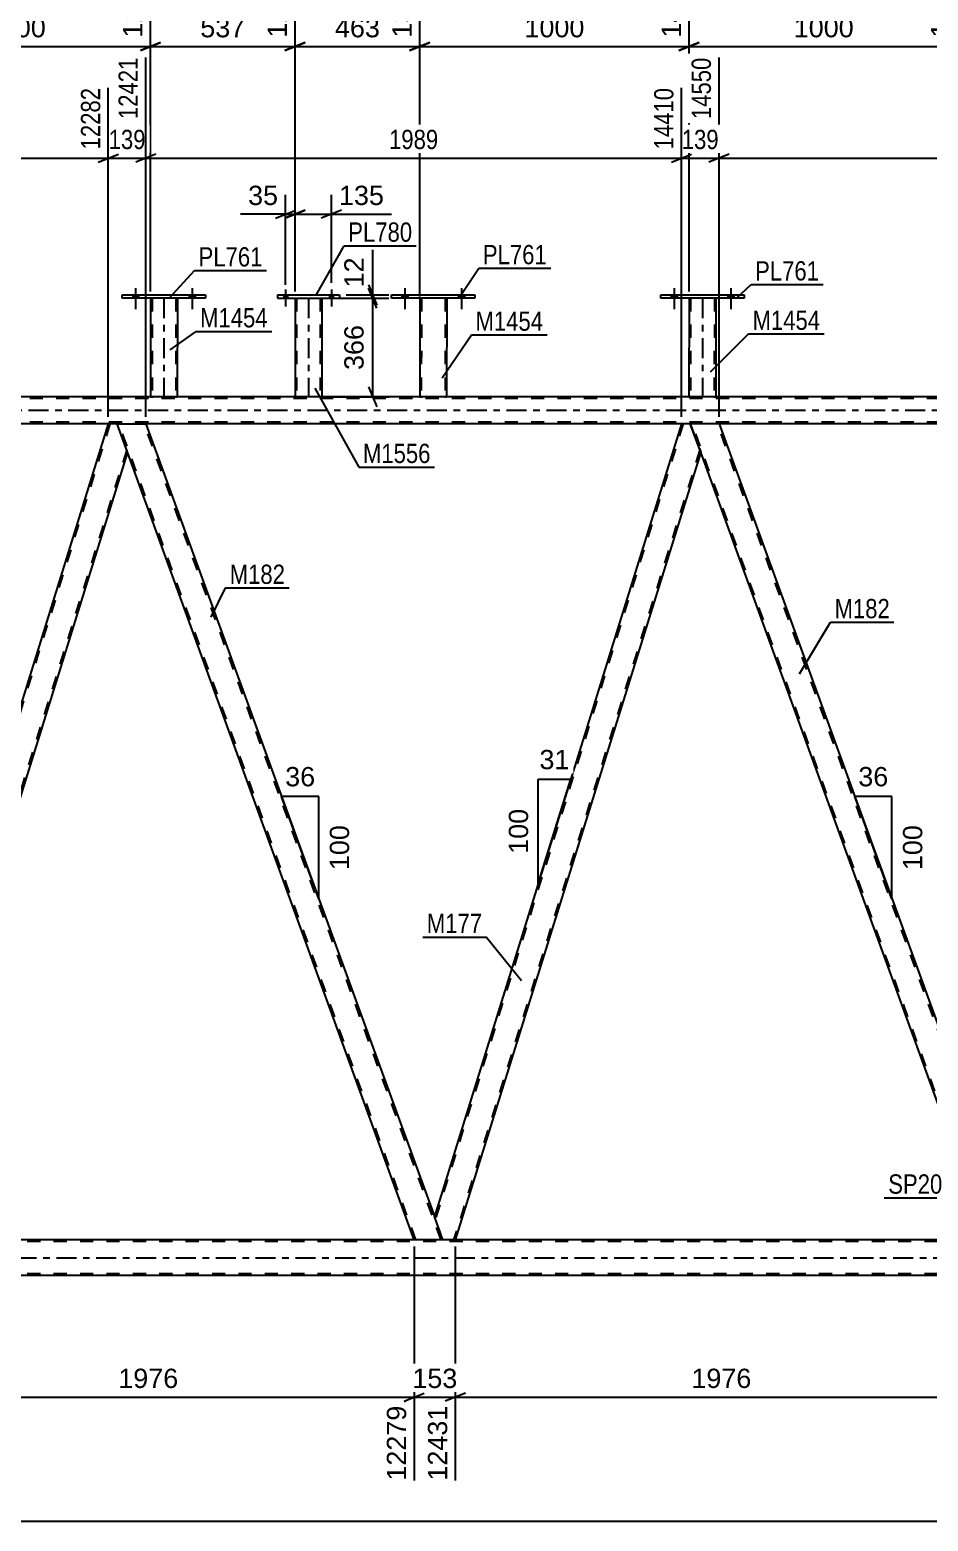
# Model space of a CAD drawing. Header units: millimetres. Extents: x 0 to 3377, y 0 to 1913.
# Drawn here: x 526 to 659.5, y 250.5 to 472 of the extents above; entities that cross this region are included whole.
import ezdxf

# ---------------------------------------------------------------- set-up
doc = ezdxf.new("R2010")
doc.units = ezdxf.units.MM
doc.linetypes.add('DXK_LINE_DOT2', pattern=[3.9198, 1.9599, -1.9599])
doc.linetypes.add('DXK_LINE_DOT3', pattern=[5.9187, 2.979, -0.9799, 0.9799, -0.9799])
doc.styles.add('Arial', font='ARIAL.TTF', dxfattribs={"height": 0.2})
doc.styles.add('Arial Narrow', font='ARIALN.TTF', dxfattribs={"height": 0.2})

# ---------------------------------------------------------------- blocks, each defined once
blk = doc.blocks.new('Bolt-203723820-2971 - 2969')
at = {"linetype": 'Continuous'}
for points in [[(563.74, 432.15), (564.3, 432.15), (564.3, 432.63), (563.74, 432.63)], [(563.74, 432.15), (564.3, 432.15), (564.3, 432.63), (563.74, 432.63)], [(570.54, 432.15), (571.1, 432.15), (571.1, 432.63), (570.54, 432.63)], [(570.54, 432.15), (571.1, 432.15), (571.1, 432.63), (570.54, 432.63)]]:
    blk.add_hatch(color=1, dxfattribs=at).paths.add_polyline_path(points)
at = {"color": 1, "linetype": 'Continuous'}
for p, q in [((563.74, 432.63), (563.74, 432.15)), ((563.74, 432.63), (563.74, 432.15)), ((564.03, 433.43), (564.02, 430.91)), ((564.03, 433.43), (564.02, 430.91)), ((564.3, 432.63), (564.3, 432.15)), ((564.3, 432.63), (564.3, 432.15)), ((570.54, 432.63), (570.54, 432.15)), ((570.54, 432.63), (570.54, 432.15)), ((570.83, 433.43), (570.82, 430.91)), ((570.83, 433.43), (570.82, 430.91)), ((571.1, 432.63), (571.1, 432.15)), ((571.1, 432.63), (571.1, 432.15))]:
    blk.add_line(p, q, dxfattribs=at)
blk = doc.blocks.new('Bolt-203723820-3041 - 2969')
at = {"linetype": 'Continuous'}
for points in [[(581.31, 432.15), (582.19, 432.15), (582.19, 432.63), (581.31, 432.63)], [(589.71, 432.15), (590.59, 432.15), (590.59, 432.63), (589.71, 432.63)]]:
    blk.add_hatch(color=1, dxfattribs=at).paths.add_polyline_path(points)
at = {"color": 1, "linetype": 'Continuous'}
for p, q in [((581.31, 432.63), (581.31, 432.15)), ((581.75, 433.63), (581.75, 430.51)), ((582.19, 432.63), (582.19, 432.15)), ((589.71, 432.63), (589.71, 432.15)), ((590.15, 433.63), (590.15, 430.51)), ((590.59, 432.63), (590.59, 432.15))]:
    blk.add_line(p, q, dxfattribs=at)
blk = doc.blocks.new('Bolt-203723820-3056 - 2969')
at = {"linetype": 'Continuous'}
for points in [[(541.31, 432.15), (542.19, 432.15), (542.19, 432.63), (541.31, 432.63)], [(549.71, 432.15), (550.59, 432.15), (550.59, 432.63), (549.71, 432.63)]]:
    blk.add_hatch(color=1, dxfattribs=at).paths.add_polyline_path(points)
at = {"color": 1, "linetype": 'Continuous'}
for p, q in [((541.31, 432.63), (541.31, 432.15)), ((541.75, 433.63), (541.75, 430.51)), ((542.19, 432.63), (542.19, 432.15)), ((549.71, 432.63), (549.71, 432.15)), ((550.15, 433.63), (550.15, 430.51)), ((550.59, 432.63), (550.59, 432.15))]:
    blk.add_line(p, q, dxfattribs=at)
blk = doc.blocks.new('Bolt-203723820-3024 - 2969')
at = {"linetype": 'Continuous'}
for points in [[(541.31, 432.15), (542.19, 432.15), (542.19, 432.63), (541.31, 432.63)], [(549.71, 432.15), (550.59, 432.15), (550.59, 432.63), (549.71, 432.63)]]:
    blk.add_hatch(color=1, dxfattribs=at).paths.add_polyline_path(points)
at = {"color": 1, "linetype": 'Continuous'}
for p, q in [((541.31, 432.63), (541.31, 432.15)), ((541.75, 433.63), (541.75, 430.51)), ((542.19, 432.63), (542.19, 432.15)), ((549.71, 432.63), (549.71, 432.15)), ((550.15, 433.63), (550.15, 430.51)), ((550.59, 432.63), (550.59, 432.15))]:
    blk.add_line(p, q, dxfattribs=at)
blk = doc.blocks.new('Part-203723820-3081 - 2969')
at = {"color": 2, "linetype": 'Continuous'}
for p, q in [((565.42, 432.15), (565.42, 417.51)), ((569.42, 432.15), (569.42, 417.51)), ((568.94, 417.51), (565.42, 417.51)), ((569.28, 417.51), (568.94, 417.51)), ((569.39, 417.51), (569.28, 417.51)), ((569.42, 417.51), (569.39, 417.51))]:
    blk.add_line(p, q, dxfattribs=at)
at = {"color": 7, "linetype": 'DXK_LINE_DOT2'}
for p, q in [((565.42, 432.15), (569.42, 432.15)), ((565.66, 432.15), (565.66, 417.51)), ((569.18, 432.15), (569.18, 417.51)), ((565.42, 417.51), (565.46, 417.51)), ((569.13, 417.51), (568.94, 417.51)), ((569.11, 417.51), (569.13, 417.51)), ((569.13, 417.51), (569.16, 417.51)), ((569.16, 417.51), (569.18, 417.51)), ((569.28, 417.51), (569.18, 417.51))]:
    blk.add_line(p, q, dxfattribs=at)
at = {"color": 7, "linetype": 'DXK_LINE_DOT3'}
blk.add_line((567.42, 432.15), (567.42, 417.51), dxfattribs=at)
blk = doc.blocks.new('Part-203723820-3177 - 2969')
at = {"color": 7, "linetype": 'DXK_LINE_DOT2'}
for p, q in [((778.48, 292.05), (91.99, 292.05)), ((778.48, 287.25), (91.99, 287.25))]:
    blk.add_line(p, q, dxfattribs=at)
at = {"color": 2, "linetype": 'Continuous'}
for p, q in [((663.82, 292.29), (508.75, 292.29)), ((663.82, 287.01), (508.75, 287.01))]:
    blk.add_line(p, q, dxfattribs=at)
at = {"color": 7, "linetype": 'DXK_LINE_DOT3'}
blk.add_line((91.99, 289.65), (778.48, 289.65), dxfattribs=at)
blk = doc.blocks.new('Bolt-203723820-3060 - 2969')
at = {"linetype": 'Continuous'}
for points in [[(581.31, 432.15), (582.19, 432.15), (582.19, 432.63), (581.31, 432.63)], [(589.71, 432.15), (590.59, 432.15), (590.59, 432.63), (589.71, 432.63)]]:
    blk.add_hatch(color=1, dxfattribs=at).paths.add_polyline_path(points)
at = {"color": 1, "linetype": 'Continuous'}
for p, q in [((581.31, 432.63), (581.31, 432.15)), ((581.75, 433.63), (581.75, 430.51)), ((582.19, 432.63), (582.19, 432.15)), ((589.71, 432.63), (589.71, 432.15)), ((590.15, 433.63), (590.15, 430.51)), ((590.59, 432.63), (590.59, 432.15))]:
    blk.add_line(p, q, dxfattribs=at)
blk = doc.blocks.new('Part-203723820-3103 - 2969')
at = {"color": 7, "linetype": 'DXK_LINE_DOT2'}
for p, q in [((767.08, 417.27), (46.41, 417.27)), ((547.94, 417.51), (547.46, 417.51)), ((587.94, 417.51), (587.46, 417.51)), ((627.94, 417.51), (627.46, 417.51)), ((767.08, 413.75), (46.41, 413.75)), ((543.27, 413.51), (537.69, 413.51)), ((628.4, 413.51), (622.83, 413.51))]:
    blk.add_line(p, q, dxfattribs=at)
at = {"color": 2, "linetype": 'Continuous'}
for p, q in [((547.46, 417.51), (507.94, 417.51)), ((587.46, 417.51), (547.94, 417.51)), ((627.46, 417.51), (587.94, 417.51)), ((667.46, 417.51), (627.94, 417.51)), ((537.69, 413.51), (458.13, 413.51)), ((622.83, 413.51), (543.27, 413.51)), ((707.96, 413.51), (628.4, 413.51))]:
    blk.add_line(p, q, dxfattribs=at)
at = {"color": 7, "linetype": 'DXK_LINE_DOT3'}
blk.add_line((46.41, 415.51), (767.08, 415.51), dxfattribs=at)
blk = doc.blocks.new('Bolt-203723820-3503 - 2969')
at = {"linetype": 'Continuous'}
for points in [[(621.31, 432.15), (622.19, 432.15), (622.19, 432.63), (621.31, 432.63)], [(629.71, 432.15), (630.59, 432.15), (630.59, 432.63), (629.71, 432.63)]]:
    blk.add_hatch(color=1, dxfattribs=at).paths.add_polyline_path(points)
at = {"color": 1, "linetype": 'Continuous'}
for p, q in [((621.31, 432.63), (621.31, 432.15)), ((621.75, 433.63), (621.75, 430.51)), ((622.19, 432.63), (622.19, 432.15)), ((629.71, 432.63), (629.71, 432.15)), ((630.15, 433.63), (630.15, 430.51)), ((630.59, 432.63), (630.59, 432.15))]:
    blk.add_line(p, q, dxfattribs=at)
blk = doc.blocks.new('Part-203723820-3509 - 2969')
at = {"color": 2, "linetype": 'Continuous'}
for p, q in [((619.75, 432.15), (619.75, 432.63)), ((619.75, 432.63), (632.15, 432.63)), ((632.15, 432.15), (619.75, 432.15)), ((632.15, 432.63), (632.15, 432.15))]:
    blk.add_line(p, q, dxfattribs=at)
blk = doc.blocks.new('Part-203723820-3161 - 2969')
at = {"color": 2, "linetype": 'Continuous'}
for p, q in [((562.82, 432.63), (562.82, 432.15)), ((562.82, 432.63), (572.02, 432.63)), ((562.82, 432.15), (572.02, 432.15)), ((572.02, 432.63), (572.02, 432.15))]:
    blk.add_line(p, q, dxfattribs=at)
at = {"color": 7, "linetype": 'DXK_LINE_DOT2'}
for p, q in [((562.82, 432.63), (572.02, 432.63)), ((562.82, 432.15), (572.02, 432.15))]:
    blk.add_line(p, q, dxfattribs=at)
blk = doc.blocks.new('Part-203723820-3240 - 2969')
at = {"color": 2, "linetype": 'Continuous'}
for p, q in [((539.01, 413.51), (543.27, 413.51)), ((543.27, 413.51), (586.12, 295.76)), ((583.13, 292.29), (540.56, 409.26))]:
    blk.add_line(p, q, dxfattribs=at)
at = {"color": 7, "linetype": 'DXK_LINE_DOT2'}
for p, q in [((540.56, 409.26), (539.01, 413.51)), ((583.39, 292.29), (539.27, 413.51)), ((587.13, 292.29), (543.01, 413.51)), ((587.39, 292.29), (586.12, 295.76)), ((587.39, 292.29), (583.13, 292.29))]:
    blk.add_line(p, q, dxfattribs=at)
blk = doc.blocks.new('Part-203723820-3316 - 2969')
at = {"color": 7, "linetype": 'DXK_LINE_DOT2'}
for p, q in [((537.94, 413.51), (501.13, 295.39)), ((540.42, 409.63), (503.85, 292.29)), ((501.41, 297.11), (500.99, 295.76)), ((505.6, 297.11), (504.1, 292.29)), ((502.25, 292.29), (500.99, 295.76)), ((504.1, 292.29), (502.25, 292.29))]:
    blk.add_line(p, q, dxfattribs=at)
at = {"color": 2, "linetype": 'Continuous'}
for p, q in [((537.69, 413.51), (501.41, 297.11)), ((539.01, 413.51), (537.69, 413.51)), ((540.56, 409.26), (539.01, 413.51)), ((540.56, 409.26), (505.6, 297.11))]:
    blk.add_line(p, q, dxfattribs=at)
blk = doc.blocks.new('Part-203723820-3383 - 2969')
at = {"color": 2, "linetype": 'Continuous'}
for p, q in [((628.4, 413.51), (624.14, 413.51)), ((628.4, 413.51), (670.77, 297.11)), ((666.51, 297.11), (625.69, 409.26))]:
    blk.add_line(p, q, dxfattribs=at)
at = {"color": 7, "linetype": 'DXK_LINE_DOT2'}
for p, q in [((624.14, 413.51), (625.69, 409.26)), ((668.52, 292.29), (624.4, 413.51)), ((672.27, 292.29), (628.15, 413.51)), ((668.27, 292.29), (666.51, 297.11)), ((672.52, 292.29), (670.77, 297.11)), ((672.52, 292.29), (668.27, 292.29))]:
    blk.add_line(p, q, dxfattribs=at)
blk = doc.blocks.new('Part-203723820-3418 - 2969')
at = {"color": 2, "linetype": 'Continuous'}
for p, q in [((622.83, 413.51), (586.12, 295.76)), ((624.14, 413.51), (622.83, 413.51)), ((625.69, 409.26), (624.14, 413.51)), ((625.69, 409.26), (589.23, 292.29)), ((587.39, 292.29), (586.12, 295.76))]:
    blk.add_line(p, q, dxfattribs=at)
at = {"color": 7, "linetype": 'DXK_LINE_DOT2'}
for p, q in [((623.08, 413.51), (586.26, 295.39)), ((625.56, 409.63), (588.98, 292.29)), ((589.23, 292.29), (587.39, 292.29))]:
    blk.add_line(p, q, dxfattribs=at)
blk = doc.blocks.new('Part-203723820-3444 - 2969')
at = {"color": 2, "linetype": 'Continuous'}
for p, q in [((539.75, 432.15), (539.75, 432.63)), ((539.75, 432.63), (552.15, 432.63)), ((552.15, 432.15), (539.75, 432.15)), ((552.15, 432.63), (552.15, 432.15))]:
    blk.add_line(p, q, dxfattribs=at)
blk = doc.blocks.new('Part-203723820-3449 - 2969')
at = {"color": 2, "linetype": 'Continuous'}
for p, q in [((543.95, 432.15), (543.94, 417.51)), ((547.95, 432.15), (547.94, 417.51)), ((543.98, 417.51), (543.94, 417.51)), ((544.08, 417.51), (543.98, 417.51)), ((544.24, 417.51), (544.08, 417.51)), ((547.65, 417.51), (544.24, 417.51)), ((547.8, 417.51), (547.65, 417.51)), ((547.91, 417.51), (547.8, 417.51)), ((547.94, 417.51), (547.91, 417.51))]:
    blk.add_line(p, q, dxfattribs=at)
at = {"color": 7, "linetype": 'DXK_LINE_DOT2'}
for p, q in [((543.95, 432.15), (543.95, 432.15)), ((543.95, 432.15), (543.95, 432.15)), ((543.95, 432.15), (543.95, 432.15)), ((543.98, 432.15), (543.95, 432.15)), ((543.95, 432.15), (543.98, 432.15)), ((544.09, 432.15), (543.98, 432.15)), ((543.98, 432.15), (544.09, 432.15)), ((544.24, 432.15), (544.09, 432.15)), ((544.09, 432.15), (544.24, 432.15)), ((544.19, 432.15), (544.18, 417.51)), ((544.19, 432.15), (544.19, 432.15)), ((544.21, 432.15), (544.19, 432.15)), ((544.19, 432.15), (544.21, 432.15)), ((544.26, 432.15), (544.21, 432.15)), ((544.21, 432.15), (544.26, 432.15)), ((547.65, 432.15), (544.24, 432.15)), ((547.65, 432.15), (544.24, 432.15)), ((547.56, 432.15), (544.26, 432.15)), ((544.26, 432.15), (544.34, 432.15)), ((547.64, 432.15), (544.34, 432.15)), ((547.64, 432.15), (547.56, 432.15)), ((547.69, 432.15), (547.64, 432.15)), ((547.64, 432.15), (547.69, 432.15)), ((547.65, 432.15), (547.81, 432.15)), ((547.81, 432.15), (547.65, 432.15)), ((547.71, 432.15), (547.69, 432.15)), ((547.69, 432.15), (547.71, 432.15)), ((547.71, 432.15), (547.7, 417.51)), ((547.71, 432.15), (547.71, 432.15)), ((547.81, 432.15), (547.91, 432.15)), ((547.91, 432.15), (547.81, 432.15)), ((547.91, 432.15), (547.95, 432.15)), ((547.95, 432.15), (547.91, 432.15)), ((547.95, 432.15), (547.95, 432.15)), ((547.95, 432.15), (547.95, 432.15)), ((547.95, 432.15), (547.95, 432.15)), ((543.94, 417.51), (543.98, 417.51)), ((543.98, 417.51), (544.08, 417.51)), ((544.08, 417.51), (544.24, 417.51)), ((544.18, 417.51), (544.2, 417.51)), ((544.18, 417.51), (544.2, 417.51)), ((547.56, 417.51), (544.2, 417.51)), ((544.2, 417.51), (544.24, 417.51)), ((547.65, 417.51), (544.24, 417.51)), ((544.24, 417.51), (544.25, 417.51)), ((544.25, 417.51), (544.33, 417.51)), ((547.63, 417.51), (544.33, 417.51)), ((547.63, 417.51), (547.56, 417.51)), ((547.69, 417.51), (547.63, 417.51)), ((547.63, 417.51), (547.69, 417.51)), ((547.65, 417.51), (547.8, 417.51)), ((547.7, 417.51), (547.69, 417.51)), ((547.69, 417.51), (547.7, 417.51)), ((547.8, 417.51), (547.91, 417.51)), ((547.91, 417.51), (547.94, 417.51))]:
    blk.add_line(p, q, dxfattribs=at)
at = {"color": 7, "linetype": 'DXK_LINE_DOT3'}
blk.add_line((545.95, 432.15), (545.94, 417.51), dxfattribs=at)
blk = doc.blocks.new('Part-203723820-3465 - 2969')
at = {"color": 2, "linetype": 'Continuous'}
for p, q in [((583.95, 432.15), (583.94, 417.51)), ((587.95, 432.15), (587.94, 417.51)), ((583.98, 417.51), (583.94, 417.51)), ((584.08, 417.51), (583.98, 417.51)), ((584.24, 417.51), (584.08, 417.51)), ((587.65, 417.51), (584.24, 417.51)), ((587.8, 417.51), (587.65, 417.51)), ((587.91, 417.51), (587.8, 417.51)), ((587.94, 417.51), (587.91, 417.51))]:
    blk.add_line(p, q, dxfattribs=at)
at = {"color": 7, "linetype": 'DXK_LINE_DOT2'}
for p, q in [((583.95, 432.15), (583.95, 432.15)), ((583.95, 432.15), (583.95, 432.15)), ((583.95, 432.15), (583.95, 432.15)), ((583.99, 432.15), (583.95, 432.15)), ((583.95, 432.15), (583.99, 432.15)), ((584.09, 432.15), (583.99, 432.15)), ((583.99, 432.15), (584.09, 432.15)), ((584.24, 432.15), (584.09, 432.15)), ((584.09, 432.15), (584.24, 432.15)), ((584.19, 432.15), (584.18, 417.51)), ((584.19, 432.15), (584.19, 432.15)), ((584.21, 432.15), (584.19, 432.15)), ((584.19, 432.15), (584.21, 432.15)), ((584.26, 432.15), (584.21, 432.15)), ((584.21, 432.15), (584.26, 432.15)), ((587.65, 432.15), (584.24, 432.15)), ((587.65, 432.15), (584.24, 432.15)), ((587.56, 432.15), (584.26, 432.15)), ((584.26, 432.15), (584.34, 432.15)), ((587.64, 432.15), (584.34, 432.15)), ((587.64, 432.15), (587.56, 432.15)), ((587.69, 432.15), (587.64, 432.15)), ((587.64, 432.15), (587.69, 432.15)), ((587.65, 432.15), (587.81, 432.15)), ((587.81, 432.15), (587.65, 432.15)), ((587.71, 432.15), (587.69, 432.15)), ((587.69, 432.15), (587.71, 432.15)), ((587.71, 432.15), (587.7, 417.51)), ((587.71, 432.15), (587.71, 432.15)), ((587.81, 432.15), (587.91, 432.15)), ((587.91, 432.15), (587.81, 432.15)), ((587.91, 432.15), (587.95, 432.15)), ((587.95, 432.15), (587.91, 432.15)), ((587.95, 432.15), (587.95, 432.15)), ((587.95, 432.15), (587.95, 432.15)), ((587.95, 432.15), (587.95, 432.15)), ((583.94, 417.51), (583.98, 417.51)), ((583.98, 417.51), (584.08, 417.51)), ((584.08, 417.51), (584.24, 417.51)), ((584.18, 417.51), (584.2, 417.51)), ((584.18, 417.51), (584.2, 417.51)), ((587.56, 417.51), (584.2, 417.51)), ((584.2, 417.51), (584.24, 417.51)), ((587.65, 417.51), (584.24, 417.51)), ((584.24, 417.51), (584.25, 417.51)), ((584.25, 417.51), (584.33, 417.51)), ((587.63, 417.51), (584.33, 417.51)), ((587.63, 417.51), (587.56, 417.51)), ((587.69, 417.51), (587.63, 417.51)), ((587.63, 417.51), (587.69, 417.51)), ((587.65, 417.51), (587.8, 417.51)), ((587.7, 417.51), (587.69, 417.51)), ((587.69, 417.51), (587.7, 417.51)), ((587.8, 417.51), (587.91, 417.51)), ((587.91, 417.51), (587.94, 417.51))]:
    blk.add_line(p, q, dxfattribs=at)
blk = doc.blocks.new('Part-203723820-3472 - 2969')
at = {"color": 2, "linetype": 'Continuous'}
for p, q in [((579.75, 432.15), (579.75, 432.63)), ((579.75, 432.63), (592.15, 432.63)), ((592.15, 432.15), (579.75, 432.15)), ((592.15, 432.63), (592.15, 432.15))]:
    blk.add_line(p, q, dxfattribs=at)
blk = doc.blocks.new('Bolt-203723820-3504 - 2969')
at = {"linetype": 'Continuous'}
for points in [[(621.31, 432.15), (622.19, 432.15), (622.19, 432.63), (621.31, 432.63)], [(629.71, 432.15), (630.59, 432.15), (630.59, 432.63), (629.71, 432.63)]]:
    blk.add_hatch(color=1, dxfattribs=at).paths.add_polyline_path(points)
at = {"color": 1, "linetype": 'Continuous'}
for p, q in [((621.31, 432.63), (621.31, 432.15)), ((621.75, 433.63), (621.75, 430.51)), ((622.19, 432.63), (622.19, 432.15)), ((629.71, 432.63), (629.71, 432.15)), ((630.15, 433.63), (630.15, 430.51)), ((630.59, 432.63), (630.59, 432.15))]:
    blk.add_line(p, q, dxfattribs=at)
blk = doc.blocks.new('Part-203723820-3514 - 2969')
at = {"color": 2, "linetype": 'Continuous'}
for p, q in [((623.95, 432.15), (623.94, 417.51)), ((627.95, 432.15), (627.94, 417.51)), ((623.98, 417.51), (623.94, 417.51)), ((624.09, 417.51), (623.98, 417.51)), ((624.24, 417.51), (624.09, 417.51)), ((627.65, 417.51), (624.24, 417.51)), ((627.8, 417.51), (627.65, 417.51)), ((627.91, 417.51), (627.8, 417.51)), ((627.94, 417.51), (627.91, 417.51))]:
    blk.add_line(p, q, dxfattribs=at)
at = {"color": 7, "linetype": 'DXK_LINE_DOT2'}
for p, q in [((623.95, 432.15), (623.95, 432.15)), ((623.95, 432.15), (623.95, 432.15)), ((623.95, 432.15), (623.95, 432.15)), ((623.99, 432.15), (623.95, 432.15)), ((623.95, 432.15), (623.99, 432.15)), ((624.09, 432.15), (623.99, 432.15)), ((623.99, 432.15), (624.09, 432.15)), ((624.25, 432.15), (624.09, 432.15)), ((624.09, 432.15), (624.25, 432.15)), ((624.19, 432.15), (624.18, 417.51)), ((624.19, 432.15), (624.19, 432.15)), ((624.21, 432.15), (624.19, 432.15)), ((624.19, 432.15), (624.21, 432.15)), ((624.26, 432.15), (624.21, 432.15)), ((624.21, 432.15), (624.26, 432.15)), ((627.65, 432.15), (624.25, 432.15)), ((627.65, 432.15), (624.25, 432.15)), ((627.56, 432.15), (624.26, 432.15)), ((624.26, 432.15), (624.34, 432.15)), ((627.64, 432.15), (624.34, 432.15)), ((627.64, 432.15), (627.56, 432.15)), ((627.69, 432.15), (627.64, 432.15)), ((627.64, 432.15), (627.69, 432.15)), ((627.65, 432.15), (627.81, 432.15)), ((627.81, 432.15), (627.65, 432.15)), ((627.71, 432.15), (627.69, 432.15)), ((627.69, 432.15), (627.71, 432.15)), ((627.71, 432.15), (627.7, 417.51)), ((627.71, 432.15), (627.71, 432.15)), ((627.81, 432.15), (627.91, 432.15)), ((627.91, 432.15), (627.81, 432.15)), ((627.91, 432.15), (627.95, 432.15)), ((627.95, 432.15), (627.91, 432.15)), ((627.95, 432.15), (627.95, 432.15)), ((627.95, 432.15), (627.95, 432.15)), ((627.95, 432.15), (627.95, 432.15)), ((623.94, 417.51), (623.98, 417.51)), ((623.98, 417.51), (624.09, 417.51)), ((624.09, 417.51), (624.24, 417.51)), ((624.18, 417.51), (624.2, 417.51)), ((624.18, 417.51), (624.2, 417.51)), ((627.56, 417.51), (624.2, 417.51)), ((624.2, 417.51), (624.24, 417.51)), ((627.65, 417.51), (624.24, 417.51)), ((624.24, 417.51), (624.26, 417.51)), ((624.26, 417.51), (624.33, 417.51)), ((627.63, 417.51), (624.33, 417.51)), ((627.63, 417.51), (627.56, 417.51)), ((627.69, 417.51), (627.63, 417.51)), ((627.63, 417.51), (627.69, 417.51)), ((627.65, 417.51), (627.8, 417.51)), ((627.7, 417.51), (627.69, 417.51)), ((627.69, 417.51), (627.7, 417.51)), ((627.8, 417.51), (627.91, 417.51)), ((627.91, 417.51), (627.94, 417.51))]:
    blk.add_line(p, q, dxfattribs=at)
at = {"color": 7, "linetype": 'DXK_LINE_DOT3'}
blk.add_line((625.95, 432.15), (625.94, 417.51), dxfattribs=at)
blk = doc.blocks.new('StraightDimension-203723820-3590 - 2969')
at = {"color": 7, "linetype": 'Continuous'}
for p, q in [((565.42, 433.15), (565.42, 481.97)), ((583.95, 432.4), (583.95, 481.97)), ((566.92, 470.15), (563.92, 468.95)), ((582.45, 468.95), (585.45, 470.15)), ((565.42, 469.55), (583.95, 469.55))]:
    blk.add_line(p, q, dxfattribs=at)
at = {"color": 0}
blk.add_wipeout([(578.62, 470.3), (578.62, 474.5), (570.75, 474.5), (570.75, 470.3)], dxfattribs=at)
at = {"color": 3, "style": 'Arial'}
blk.add_text('463', height=2.865, dxfattribs=at).set_placement((571.35, 470.9))
at = {"color": 0, "linetype": 'Continuous'}
blk.add_wipeout([(583.35, 482.57), (579.15, 482.57), (579.15, 470.25), (583.35, 470.25)], dxfattribs=at)
at = {"color": 3, "linetype": 'Continuous', "style": 'Arial'}
blk.add_text('13438', height=2.865, rotation=90.0002, dxfattribs=at).set_placement((582.75, 470.85))
blk = doc.blocks.new('StraightDimension-203723820-3600 - 2969')
at = {"color": 7, "linetype": 'Continuous'}
for p, q in [((543.95, 433.15), (543.95, 481.97)), ((565.42, 433.15), (565.42, 481.97)), ((545.45, 470.15), (542.45, 468.95)), ((563.92, 468.95), (566.92, 470.15)), ((543.95, 469.55), (565.42, 469.55))]:
    blk.add_line(p, q, dxfattribs=at)
at = {"color": 0, "linetype": 'Continuous'}
blk.add_wipeout([(564.82, 482.57), (560.62, 482.57), (560.62, 470.25), (564.82, 470.25)], dxfattribs=at)
at = {"color": 0}
blk.add_wipeout([(558.62, 470.3), (558.62, 474.5), (550.75, 474.5), (550.75, 470.3)], dxfattribs=at)
at = {"color": 3, "linetype": 'Continuous', "style": 'Arial'}
blk.add_text('12975', height=2.865, rotation=90.0002, dxfattribs=at).set_placement((564.22, 470.85))
at = {"color": 3, "style": 'Arial'}
blk.add_text('537', height=2.865, dxfattribs=at).set_placement((551.35, 470.9))
blk = doc.blocks.new('StraightDimension-203723820-3610 - 2969')
at = {"color": 7, "linetype": 'Continuous'}
for p, q in [((503.95, 433.15), (503.95, 481.97)), ((543.95, 433.15), (543.95, 481.97)), ((505.45, 470.15), (502.45, 468.95)), ((542.45, 468.95), (545.45, 470.15)), ((503.95, 469.55), (543.95, 469.55))]:
    blk.add_line(p, q, dxfattribs=at)
at = {"color": 0, "linetype": 'Continuous'}
blk.add_wipeout([(543.35, 482.57), (539.15, 482.57), (539.15, 470.25), (543.35, 470.25)], dxfattribs=at)
at = {"color": 0}
blk.add_wipeout([(529, 470.3), (529, 474.5), (518.9, 474.5), (518.9, 470.3)], dxfattribs=at)
at = {"color": 3, "linetype": 'Continuous', "style": 'Arial'}
blk.add_text('12438', height=2.865, rotation=90.0002, dxfattribs=at).set_placement((542.75, 470.85))
at = {"color": 3, "style": 'Arial'}
blk.add_text('1000', height=2.865, dxfattribs=at).set_placement((519.5, 470.9))
blk = doc.blocks.new('StraightDimension-203723820-4259 - 2969')
at = {"color": 7, "linetype": 'Continuous'}
for p, q in [((543.27, 414.51), (543.27, 467.89)), ((537.69, 414.51), (537.69, 463.39)), ((536.19, 452.35), (539.19, 453.55)), ((537.69, 452.95), (543.27, 452.95)), ((544.77, 453.55), (541.77, 452.35))]:
    blk.add_line(p, q, dxfattribs=at)
at = {"color": 0}
blk.add_wipeout([(543.82, 453.7), (543.82, 457.9), (537.14, 457.9), (537.14, 453.7)], dxfattribs=at)
at = {"color": 0, "linetype": 'Continuous'}
blk.add_wipeout([(542.67, 468.49), (538.47, 468.49), (538.47, 458.15), (542.67, 458.15)], dxfattribs=at)
at = {"color": 3, "linetype": 'Continuous', "style": 'Arial Narrow'}
blk.add_text('12421', height=2.863, rotation=90.0002, dxfattribs=at).set_placement((542.07, 458.75))
at = {"color": 3, "style": 'Arial Narrow'}
blk.add_text('139', height=2.863, dxfattribs=at).set_placement((537.74, 454.3))
blk = doc.blocks.new('StraightDimension-203723820-11386 - 2969')
at = {"color": 7, "linetype": 'Continuous'}
for p, q in [((576.36, 434.13), (577.56, 431.13)), ((570.43, 432.15), (579.36, 432.15)), ((573.02, 432.63), (579.36, 432.63)), ((577.56, 430.65), (576.36, 433.65)), ((576.96, 432.15), (576.96, 432.63))]:
    blk.add_line(p, q, dxfattribs=at)
at = {"color": 0}
blk.add_wipeout([(576.21, 438.8), (572.01, 438.8), (572.01, 433.15), (576.21, 433.15)], dxfattribs=at)
at = {"color": 7, "linetype": 'Continuous'}
blk.add_line((576.96, 432.63), (576.96, 439.33), dxfattribs=at)
blk.add_line((576.96, 432.63), (576.96, 439.33), dxfattribs=at)
at = {"color": 3, "style": 'Arial'}
blk.add_text('12', height=2.865, rotation=90.0002, dxfattribs=at).set_placement((575.61, 433.75))
blk = doc.blocks.new('StraightDimension-203723820-11387 - 2969')
at = {"color": 7, "linetype": 'Continuous'}
for p, q in [((570.43, 432.15), (579.36, 432.15)), ((577.56, 430.65), (576.36, 433.65)), ((576.96, 417.51), (576.96, 432.15)), ((576.36, 419.01), (577.56, 416.01)), ((570.42, 417.51), (579.36, 417.51))]:
    blk.add_line(p, q, dxfattribs=at)
at = {"color": 0}
blk.add_wipeout([(576.21, 428.76), (572.01, 428.76), (572.01, 420.89), (576.21, 420.89)], dxfattribs=at)
at = {"color": 3, "style": 'Arial'}
blk.add_text('366', height=2.865, rotation=90.0002, dxfattribs=at).set_placement((575.61, 421.49))
blk = doc.blocks.new('AngleDimension-203723820-4754 - 2969')
at = {"color": 7, "linetype": 'Continuous'}
for p, q in [((654.09, 358.16), (648.55, 358.16)), ((654.09, 342.93), (648.55, 358.16)), ((654.09, 342.93), (654.09, 358.16)), ((654.09, 342.93), (654.09, 342.93))]:
    blk.add_line(p, q, dxfattribs=at)
at = {"color": 0}
for points in [[(654.14, 359.06), (654.14, 363.26), (648.49, 363.26), (648.49, 359.06)], [(659.19, 354.48), (654.99, 354.48), (654.99, 346.61), (659.19, 346.61)]]:
    blk.add_wipeout(points, dxfattribs=at)
at = {"color": 3, "style": 'Arial'}
blk.add_text('36', height=2.865, dxfattribs=at).set_placement((649.09, 359.66))
blk.add_text('100', height=2.865, rotation=90.0002, dxfattribs=at).set_placement((658.59, 347.21))
blk = doc.blocks.new('StraightDimension-203723820-3830 - 2969')
at = {"color": 7, "linetype": 'Continuous'}
for p, q in [((589.23, 291.29), (589.23, 256.54)), ((668.27, 291.29), (668.27, 256.54)), ((590.73, 269.55), (587.73, 268.35)), ((589.23, 268.95), (668.27, 268.95)), ((666.77, 268.35), (669.77, 269.55))]:
    blk.add_line(p, q, dxfattribs=at)
at = {"color": 0}
blk.add_wipeout([(633.8, 269.7), (633.8, 273.9), (623.7, 273.9), (623.7, 269.7)], dxfattribs=at)
at = {"color": 0, "linetype": 'Continuous'}
blk.add_wipeout([(667.67, 268.25), (663.47, 268.25), (663.47, 255.94), (667.67, 255.94)], dxfattribs=at)
at = {"color": 3, "style": 'Arial'}
blk.add_text('1976', height=2.865, dxfattribs=at).set_placement((624.3, 270.3))
at = {"color": 3, "linetype": 'Continuous', "style": 'Arial'}
blk.add_text('14407', height=2.865, rotation=90.0002, dxfattribs=at).set_placement((667.07, 256.54))
blk = doc.blocks.new('StraightDimension-203723820-3878 - 2969')
at = {"color": 7, "linetype": 'Continuous'}
for p, q in [((504.1, 291.29), (504.1, 256.54)), ((583.13, 291.29), (583.13, 256.54)), ((505.6, 269.55), (502.6, 268.35)), ((504.1, 268.95), (583.13, 268.95)), ((581.63, 268.35), (584.63, 269.55))]:
    blk.add_line(p, q, dxfattribs=at)
at = {"color": 0}
blk.add_wipeout([(548.66, 269.7), (548.66, 273.9), (538.57, 273.9), (538.57, 269.7)], dxfattribs=at)
at = {"color": 0, "linetype": 'Continuous'}
blk.add_wipeout([(582.53, 268.25), (578.33, 268.25), (578.33, 255.94), (582.53, 255.94)], dxfattribs=at)
at = {"color": 3, "style": 'Arial'}
blk.add_text('1976', height=2.865, dxfattribs=at).set_placement((539.17, 270.3))
at = {"color": 3, "linetype": 'Continuous', "style": 'Arial'}
blk.add_text('12279', height=2.865, rotation=90.0002, dxfattribs=at).set_placement((581.93, 256.54))
blk = doc.blocks.new('StraightDimension-203723820-3570 - 2969')
at = {"color": 7, "linetype": 'Continuous'}
for p, q in [((623.95, 433.15), (623.95, 481.97)), ((663.95, 433.15), (663.95, 481.97)), ((625.45, 470.15), (622.45, 468.95)), ((662.45, 468.95), (665.45, 470.15)), ((623.95, 469.55), (663.95, 469.55))]:
    blk.add_line(p, q, dxfattribs=at)
at = {"color": 0, "linetype": 'Continuous'}
blk.add_wipeout([(663.35, 482.57), (659.15, 482.57), (659.15, 470.25), (663.35, 470.25)], dxfattribs=at)
at = {"color": 0}
blk.add_wipeout([(649, 470.3), (649, 474.5), (638.9, 474.5), (638.9, 470.3)], dxfattribs=at)
at = {"color": 3, "linetype": 'Continuous', "style": 'Arial'}
blk.add_text('15438', height=2.865, rotation=90.0002, dxfattribs=at).set_placement((662.75, 470.85))
at = {"color": 3, "style": 'Arial'}
blk.add_text('1000', height=2.865, dxfattribs=at).set_placement((639.5, 470.9))
blk = doc.blocks.new('StraightDimension-203723820-3580 - 2969')
at = {"color": 7, "linetype": 'Continuous'}
for p, q in [((583.95, 432.4), (583.95, 481.97)), ((623.95, 433.15), (623.95, 481.97)), ((585.45, 470.15), (582.45, 468.95)), ((622.45, 468.95), (625.45, 470.15)), ((583.95, 469.55), (623.95, 469.55))]:
    blk.add_line(p, q, dxfattribs=at)
at = {"color": 0, "linetype": 'Continuous'}
blk.add_wipeout([(623.35, 482.57), (619.15, 482.57), (619.15, 470.25), (623.35, 470.25)], dxfattribs=at)
at = {"color": 0}
blk.add_wipeout([(609, 470.3), (609, 474.5), (598.9, 474.5), (598.9, 470.3)], dxfattribs=at)
at = {"color": 3, "linetype": 'Continuous', "style": 'Arial'}
blk.add_text('14438', height=2.865, rotation=90.0002, dxfattribs=at).set_placement((622.75, 470.85))
at = {"color": 3, "style": 'Arial'}
blk.add_text('1000', height=2.865, dxfattribs=at).set_placement((599.5, 470.9))
blk = doc.blocks.new('StraightDimension-203723820-3751 - 2969')
at = {"color": 7, "linetype": 'Continuous'}
blk.add_line((45.77, 250.52), (789.34, 250.52), dxfattribs=at)
blk = doc.blocks.new('StraightDimension-203723820-3854 - 2969')
at = {"color": 7, "linetype": 'Continuous'}
for p, q in [((583.13, 291.29), (583.13, 256.54)), ((589.23, 291.29), (589.23, 256.54)), ((581.63, 268.35), (584.63, 269.55)), ((583.13, 268.95), (589.23, 268.95)), ((590.73, 269.55), (587.73, 268.35))]:
    blk.add_line(p, q, dxfattribs=at)
at = {"color": 0}
blk.add_wipeout([(590.12, 269.7), (590.12, 273.9), (582.25, 273.9), (582.25, 269.7)], dxfattribs=at)
at = {"color": 0, "linetype": 'Continuous'}
blk.add_wipeout([(588.63, 268.25), (584.43, 268.25), (584.43, 255.94), (588.63, 255.94)], dxfattribs=at)
at = {"color": 3, "style": 'Arial'}
blk.add_text('153', height=2.865, dxfattribs=at).set_placement((582.85, 270.3))
at = {"color": 3, "linetype": 'Continuous', "style": 'Arial'}
blk.add_text('12431', height=2.865, rotation=90.0002, dxfattribs=at).set_placement((588.03, 256.54))
blk = doc.blocks.new('StraightDimension-203723820-4187 - 2969')
at = {"color": 7, "linetype": 'Continuous'}
for p, q in [((628.4, 414.51), (628.4, 467.89)), ((707.96, 414.51), (707.96, 463.39)), ((629.9, 453.55), (626.9, 452.35)), ((628.4, 452.95), (707.96, 452.95)), ((706.46, 452.35), (709.46, 453.55))]:
    blk.add_line(p, q, dxfattribs=at)
at = {"color": 0, "linetype": 'Continuous'}
blk.add_wipeout([(707.36, 463.99), (703.16, 463.99), (703.16, 453.65), (707.36, 453.65)], dxfattribs=at)
at = {"color": 0}
blk.add_wipeout([(672.44, 453.7), (672.44, 457.9), (663.93, 457.9), (663.93, 453.7)], dxfattribs=at)
at = {"color": 3, "linetype": 'Continuous', "style": 'Arial Narrow'}
blk.add_text('16539', height=2.863, rotation=90.0002, dxfattribs=at).set_placement((706.76, 454.25))
at = {"color": 3, "style": 'Arial Narrow'}
blk.add_text('1989', height=2.863, dxfattribs=at).set_placement((664.53, 454.3))
blk = doc.blocks.new('StraightDimension-203723820-4211 - 2969')
at = {"color": 7, "linetype": 'Continuous'}
for p, q in [((628.4, 414.51), (628.4, 467.89)), ((622.83, 414.51), (622.83, 463.39)), ((621.33, 452.35), (624.33, 453.55)), ((622.83, 452.95), (628.4, 452.95)), ((629.9, 453.55), (626.9, 452.35))]:
    blk.add_line(p, q, dxfattribs=at)
at = {"color": 0}
blk.add_wipeout([(628.96, 453.7), (628.96, 457.9), (622.27, 457.9), (622.27, 453.7)], dxfattribs=at)
at = {"color": 0, "linetype": 'Continuous'}
blk.add_wipeout([(627.8, 468.49), (623.6, 468.49), (623.6, 458.15), (627.8, 458.15)], dxfattribs=at)
at = {"color": 3, "linetype": 'Continuous', "style": 'Arial Narrow'}
blk.add_text('14550', height=2.863, rotation=90.0002, dxfattribs=at).set_placement((627.2, 458.75))
at = {"color": 3, "style": 'Arial Narrow'}
blk.add_text('139', height=2.863, dxfattribs=at).set_placement((622.87, 454.3))
blk = doc.blocks.new('StraightDimension-203723820-4235 - 2969')
at = {"color": 7, "linetype": 'Continuous'}
for p, q in [((543.27, 414.51), (543.27, 467.89)), ((622.83, 414.51), (622.83, 463.39)), ((544.77, 453.55), (541.77, 452.35)), ((543.27, 452.95), (622.83, 452.95)), ((621.33, 452.35), (624.33, 453.55))]:
    blk.add_line(p, q, dxfattribs=at)
at = {"color": 0, "linetype": 'Continuous'}
blk.add_wipeout([(622.23, 463.99), (618.03, 463.99), (618.03, 453.65), (622.23, 453.65)], dxfattribs=at)
at = {"color": 0}
blk.add_wipeout([(587.3, 453.7), (587.3, 457.9), (578.79, 457.9), (578.79, 453.7)], dxfattribs=at)
at = {"color": 3, "linetype": 'Continuous', "style": 'Arial Narrow'}
blk.add_text('14410', height=2.863, rotation=90.0002, dxfattribs=at).set_placement((621.63, 454.25))
at = {"color": 3, "style": 'Arial Narrow'}
blk.add_text('1989', height=2.863, dxfattribs=at).set_placement((579.39, 454.3))
blk = doc.blocks.new('StraightDimension-203723820-4283 - 2969')
at = {"color": 7, "linetype": 'Continuous'}
for p, q in [((458.13, 414.51), (458.13, 467.89)), ((537.69, 414.51), (537.69, 463.39)), ((459.63, 453.55), (456.63, 452.35)), ((458.13, 452.95), (537.69, 452.95)), ((536.19, 452.35), (539.19, 453.55))]:
    blk.add_line(p, q, dxfattribs=at)
at = {"color": 0, "linetype": 'Continuous'}
blk.add_wipeout([(537.09, 463.99), (532.89, 463.99), (532.89, 453.65), (537.09, 453.65)], dxfattribs=at)
at = {"color": 0}
blk.add_wipeout([(502.17, 453.7), (502.17, 457.9), (493.66, 457.9), (493.66, 453.7)], dxfattribs=at)
at = {"color": 3, "linetype": 'Continuous', "style": 'Arial Narrow'}
blk.add_text('12282', height=2.863, rotation=90.0002, dxfattribs=at).set_placement((536.49, 454.25))
at = {"color": 3, "style": 'Arial Narrow'}
blk.add_text('1989', height=2.863, dxfattribs=at).set_placement((494.26, 454.3))
blk = doc.blocks.new('AngleDimension-203723820-4527 - 2969')
at = {"color": 7, "linetype": 'Continuous'}
for p, q in [((601.54, 360.7), (606.37, 360.7)), ((601.54, 345.23), (606.37, 360.7)), ((601.54, 345.23), (601.54, 360.7)), ((602.87, 349.47), (606.37, 360.7))]:
    blk.add_line(p, q, dxfattribs=at)
at = {"color": 0}
for points in [[(606.78, 361.6), (606.78, 365.8), (601.13, 365.8), (601.13, 361.6)], [(600.64, 356.9), (596.44, 356.9), (596.44, 349.03), (600.64, 349.03)]]:
    blk.add_wipeout(points, dxfattribs=at)
at = {"color": 3, "style": 'Arial'}
blk.add_text('31', height=2.865, dxfattribs=at).set_placement((601.73, 362.2))
blk.add_text('100', height=2.865, rotation=90.0002, dxfattribs=at).set_placement((600.04, 349.63))
blk = doc.blocks.new('AngleDimension-203723820-4743 - 2969')
at = {"color": 7, "linetype": 'Continuous'}
for p, q in [((568.95, 358.16), (563.41, 358.16)), ((568.95, 342.93), (563.41, 358.16)), ((568.95, 342.93), (568.95, 358.16)), ((568.95, 342.93), (568.95, 342.93))]:
    blk.add_line(p, q, dxfattribs=at)
at = {"color": 0}
for points in [[(569.01, 359.06), (569.01, 363.26), (563.36, 363.26), (563.36, 359.06)], [(574.05, 354.48), (569.85, 354.48), (569.85, 346.61), (574.05, 346.61)]]:
    blk.add_wipeout(points, dxfattribs=at)
at = {"color": 3, "style": 'Arial'}
blk.add_text('36', height=2.865, dxfattribs=at).set_placement((563.96, 359.66))
blk.add_text('100', height=2.865, rotation=90.0002, dxfattribs=at).set_placement((573.45, 347.21))
blk = doc.blocks.new('StraightDimension-203723820-11365 - 2969')
at = {"color": 7, "linetype": 'Continuous'}
for p, q in [((565.42, 433.15), (565.42, 447.49)), ((570.83, 434.43), (570.83, 447.49)), ((563.92, 444.04), (566.92, 445.24)), ((572.33, 445.24), (569.33, 444.04)), ((565.42, 444.64), (570.83, 444.64))]:
    blk.add_line(p, q, dxfattribs=at)
at = {"color": 0}
blk.add_wipeout([(579.22, 445.39), (579.22, 449.59), (571.35, 449.59), (571.35, 445.39)], dxfattribs=at)
at = {"color": 7, "linetype": 'Continuous'}
blk.add_line((570.83, 444.64), (579.75, 444.64), dxfattribs=at)
blk.add_line((570.83, 444.64), (579.75, 444.64), dxfattribs=at)
at = {"color": 3, "style": 'Arial'}
blk.add_text('135', height=2.865, dxfattribs=at).set_placement((571.95, 445.99))
blk = doc.blocks.new('StraightDimension-203723820-11366 - 2969')
at = {"color": 7, "linetype": 'Continuous'}
for p, q in [((564.03, 434.15), (564.03, 447.49)), ((565.42, 433.15), (565.42, 447.49)), ((562.53, 444.04), (565.53, 445.24)), ((566.92, 445.24), (563.92, 444.04)), ((564.03, 444.64), (565.42, 444.64))]:
    blk.add_line(p, q, dxfattribs=at)
at = {"color": 0}
blk.add_wipeout([(563.5, 445.39), (563.5, 449.59), (557.85, 449.59), (557.85, 445.39)], dxfattribs=at)
at = {"color": 7, "linetype": 'Continuous'}
blk.add_line((564.03, 444.64), (557.33, 444.64), dxfattribs=at)
blk.add_line((564.03, 444.64), (557.33, 444.64), dxfattribs=at)
at = {"color": 3, "style": 'Arial'}
blk.add_text('35', height=2.865, dxfattribs=at).set_placement((558.45, 445.99))
blk = doc.blocks.new('Mark-203723820-3077 - 2969')
at = {"color": 0}
blk.add_wipeout([(585.56, 407.67), (585.56, 410.67), (575.51, 410.67), (575.51, 407.67)], dxfattribs=at)
blk.add_wipeout([(585.56, 407.67), (585.56, 410.67), (575.51, 410.67), (575.51, 407.67)], dxfattribs=at)
at = {"color": 30, "linetype": 'Continuous'}
for p, q in [((568.36, 418.8), (574.91, 407.07)), ((574.91, 407.07), (586.16, 407.07))]:
    blk.add_line(p, q, dxfattribs=at)
at = {"color": 3, "style": 'Arial Narrow'}
blk.add_text('M1556', height=2.863, dxfattribs=at).set_placement((575.51, 407.67))
blk = doc.blocks.new('Mark-203723820-3104 - 2969')
at = {"color": 0}
blk.add_wipeout([(661.58, 299.16), (661.58, 302.16), (653.54, 302.16), (653.54, 299.16)], dxfattribs=at)
blk.add_wipeout([(661.58, 299.16), (661.58, 302.16), (653.54, 302.16), (653.54, 299.16)], dxfattribs=at)
at = {"color": 30, "linetype": 'Continuous'}
for p in [(652.94, 298.56), (664.7, 295.99)]:
    blk.add_line(p, (662.18, 298.56), dxfattribs=at)
at = {"color": 3, "style": 'Arial Narrow'}
blk.add_text('SP20', height=2.863, dxfattribs=at).set_placement((653.54, 299.16))
blk = doc.blocks.new('Mark-203723820-3505 - 2969')
at = {"color": 0}
blk.add_wipeout([(643.27, 434.78), (643.27, 437.78), (633.76, 437.78), (633.76, 434.78)], dxfattribs=at)
blk.add_wipeout([(643.27, 434.78), (643.27, 437.78), (633.76, 437.78), (633.76, 434.78)], dxfattribs=at)
at = {"color": 30, "linetype": 'Continuous'}
for p, q in [((630.99, 432.15), (633.16, 434.18)), ((633.16, 434.18), (643.87, 434.18))]:
    blk.add_line(p, q, dxfattribs=at)
at = {"color": 3, "style": 'Arial Narrow'}
blk.add_text('PL761', height=2.863, dxfattribs=at).set_placement((633.76, 434.78))
blk = doc.blocks.new('Mark-203723820-3157 - 2969')
at = {"color": 0}
blk.add_wipeout([(582.84, 440.54), (582.84, 443.54), (573.33, 443.54), (573.33, 440.54)], dxfattribs=at)
blk.add_wipeout([(582.84, 440.54), (582.84, 443.54), (573.33, 443.54), (573.33, 440.54)], dxfattribs=at)
at = {"color": 30, "linetype": 'Continuous'}
for p, q in [((568.57, 432.62), (572.73, 439.94)), ((572.73, 439.94), (583.44, 439.94))]:
    blk.add_line(p, q, dxfattribs=at)
at = {"color": 3, "style": 'Arial Narrow'}
blk.add_text('PL780', height=2.863, dxfattribs=at).set_placement((573.33, 440.54))
blk = doc.blocks.new('Mark-203723820-3236 - 2969')
at = {"color": 0}
blk.add_wipeout([(563.94, 389.72), (563.94, 392.72), (555.72, 392.72), (555.72, 389.72)], dxfattribs=at)
blk.add_wipeout([(563.94, 389.72), (563.94, 392.72), (555.72, 392.72), (555.72, 389.72)], dxfattribs=at)
at = {"color": 30, "linetype": 'Continuous'}
for p, q in [((552.99, 384.78), (555.12, 389.12)), ((555.12, 389.12), (564.54, 389.12))]:
    blk.add_line(p, q, dxfattribs=at)
at = {"color": 3, "style": 'Arial Narrow'}
blk.add_text('M182', height=2.863, dxfattribs=at).set_placement((555.72, 389.72))
blk = doc.blocks.new('Mark-203723820-3440 - 2969')
at = {"color": 0}
blk.add_wipeout([(560.6, 436.86), (560.6, 439.86), (551.1, 439.86), (551.1, 436.86)], dxfattribs=at)
blk.add_wipeout([(560.6, 436.86), (560.6, 439.86), (551.1, 439.86), (551.1, 436.86)], dxfattribs=at)
at = {"color": 30, "linetype": 'Continuous'}
for p, q in [((546.77, 432.2), (550.5, 436.26)), ((550.5, 436.26), (561.2, 436.26))]:
    blk.add_line(p, q, dxfattribs=at)
at = {"color": 3, "style": 'Arial Narrow'}
blk.add_text('PL761', height=2.863, dxfattribs=at).set_placement((551.1, 436.86))
blk = doc.blocks.new('Mark-203723820-3379 - 2969')
at = {"color": 0}
blk.add_wipeout([(653.79, 384.62), (653.79, 387.62), (645.56, 387.62), (645.56, 384.62)], dxfattribs=at)
blk.add_wipeout([(653.79, 384.62), (653.79, 387.62), (645.56, 387.62), (645.56, 384.62)], dxfattribs=at)
at = {"color": 30, "linetype": 'Continuous'}
for p, q in [((640.38, 376.36), (644.96, 384.02)), ((644.96, 384.02), (654.39, 384.02))]:
    blk.add_line(p, q, dxfattribs=at)
at = {"color": 3, "style": 'Arial Narrow'}
blk.add_text('M182', height=2.863, dxfattribs=at).set_placement((645.56, 384.62))
blk = doc.blocks.new('Mark-203723820-3414 - 2969')
at = {"color": 0}
blk.add_wipeout([(593.22, 337.87), (593.22, 340.87), (585, 340.87), (585, 337.87)], dxfattribs=at)
blk.add_wipeout([(593.22, 337.87), (593.22, 340.87), (585, 340.87), (585, 337.87)], dxfattribs=at)
at = {"color": 30, "linetype": 'Continuous'}
for p in [(584.4, 337.27), (599.04, 330.79)]:
    blk.add_line(p, (593.82, 337.27), dxfattribs=at)
at = {"color": 3, "style": 'Arial Narrow'}
blk.add_text('M177', height=2.863, dxfattribs=at).set_placement((585, 337.87))
blk = doc.blocks.new('Mark-203723820-3445 - 2969')
at = {"color": 0}
blk.add_wipeout([(561.37, 427.81), (561.37, 430.81), (551.32, 430.81), (551.32, 427.81)], dxfattribs=at)
blk.add_wipeout([(561.37, 427.81), (561.37, 430.81), (551.32, 430.81), (551.32, 427.81)], dxfattribs=at)
at = {"color": 30, "linetype": 'Continuous'}
for p, q in [((546.88, 424.49), (550.72, 427.21)), ((550.72, 427.21), (561.97, 427.21))]:
    blk.add_line(p, q, dxfattribs=at)
at = {"color": 3, "style": 'Arial Narrow'}
blk.add_text('M1454', height=2.863, dxfattribs=at).set_placement((551.32, 427.81))
blk = doc.blocks.new('Mark-203723820-3461 - 2969')
at = {"color": 0}
blk.add_wipeout([(602.28, 427.31), (602.28, 430.31), (592.23, 430.31), (592.23, 427.31)], dxfattribs=at)
blk.add_wipeout([(602.28, 427.31), (602.28, 430.31), (592.23, 430.31), (592.23, 427.31)], dxfattribs=at)
at = {"color": 30, "linetype": 'Continuous'}
for p, q in [((587.3, 420.32), (591.63, 426.71)), ((591.63, 426.71), (602.88, 426.71))]:
    blk.add_line(p, q, dxfattribs=at)
at = {"color": 3, "style": 'Arial Narrow'}
blk.add_text('M1454', height=2.863, dxfattribs=at).set_placement((592.23, 427.31))
blk = doc.blocks.new('Mark-203723820-3468 - 2969')
at = {"color": 0}
blk.add_wipeout([(602.84, 437.19), (602.84, 440.19), (593.33, 440.19), (593.33, 437.19)], dxfattribs=at)
blk.add_wipeout([(602.84, 437.19), (602.84, 440.19), (593.33, 440.19), (593.33, 437.19)], dxfattribs=at)
at = {"color": 30, "linetype": 'Continuous'}
for p, q in [((589.74, 432.15), (592.73, 436.59)), ((592.73, 436.59), (603.44, 436.59))]:
    blk.add_line(p, q, dxfattribs=at)
at = {"color": 3, "style": 'Arial Narrow'}
blk.add_text('PL761', height=2.863, dxfattribs=at).set_placement((593.33, 437.19))
blk = doc.blocks.new('Mark-203723820-3510 - 2969')
at = {"color": 0}
blk.add_wipeout([(643.43, 427.45), (643.43, 430.45), (633.38, 430.45), (633.38, 427.45)], dxfattribs=at)
blk.add_wipeout([(643.43, 427.45), (643.43, 430.45), (633.38, 430.45), (633.38, 427.45)], dxfattribs=at)
at = {"color": 30, "linetype": 'Continuous'}
for p, q in [((627.13, 421.2), (632.78, 426.85)), ((632.78, 426.85), (644.03, 426.85))]:
    blk.add_line(p, q, dxfattribs=at)
at = {"color": 3, "style": 'Arial Narrow'}
blk.add_text('M1454', height=2.863, dxfattribs=at).set_placement((633.38, 427.45))

msp = doc.modelspace()

# ---------------------------------------------------------------- block references
for name in ['Part-203723820-3444 - 2969', 'Bolt-203723820-3056 - 2969', 'Bolt-203723820-3024 - 2969', 'Part-203723820-3449 - 2969', 'Part-203723820-3161 - 2969', 'Bolt-203723820-2971 - 2969', 'Part-203723820-3081 - 2969', 'Part-203723820-3472 - 2969', 'Bolt-203723820-3041 - 2969', 'Bolt-203723820-3060 - 2969', 'Part-203723820-3465 - 2969', 'Part-203723820-3509 - 2969', 'Bolt-203723820-3503 - 2969', 'Bolt-203723820-3504 - 2969', 'Part-203723820-3514 - 2969', 'Part-203723820-3103 - 2969', 'Part-203723820-3316 - 2969', 'Part-203723820-3240 - 2969', 'Part-203723820-3418 - 2969', 'Part-203723820-3383 - 2969', 'Part-203723820-3177 - 2969']:
    msp.add_blockref(name, (0, 0))

# ---------------------------------------------------------------- next in the draw order: block references
for name in ['StraightDimension-203723820-3590 - 2969', 'StraightDimension-203723820-3570 - 2969', 'AngleDimension-203723820-4754 - 2969', 'StraightDimension-203723820-3878 - 2969', 'StraightDimension-203723820-3830 - 2969']:
    msp.add_blockref(name, (0, 0))

# ---------------------------------------------------------------- next in the draw order: block references
for name in ['StraightDimension-203723820-3600 - 2969', 'StraightDimension-203723820-3580 - 2969', 'StraightDimension-203723820-4187 - 2969', 'StraightDimension-203723820-11386 - 2969', 'StraightDimension-203723820-3751 - 2969']:
    msp.add_blockref(name, (0, 0))

# ---------------------------------------------------------------- next in the draw order: block references
for name in ['StraightDimension-203723820-3610 - 2969', 'StraightDimension-203723820-4211 - 2969', 'StraightDimension-203723820-11387 - 2969', 'Mark-203723820-3236 - 2969', 'Mark-203723820-3379 - 2969', 'AngleDimension-203723820-4527 - 2969', 'AngleDimension-203723820-4743 - 2969', 'Mark-203723820-3414 - 2969', 'Mark-203723820-3104 - 2969', 'StraightDimension-203723820-3854 - 2969']:
    msp.add_blockref(name, (0, 0))

# ---------------------------------------------------------------- next in the draw order: block references
for name in ['StraightDimension-203723820-4259 - 2969', 'Mark-203723820-3505 - 2969', 'Mark-203723820-3510 - 2969']:
    msp.add_blockref(name, (0, 0))

# ---------------------------------------------------------------- next in the draw order: block references
for name in ['StraightDimension-203723820-4283 - 2969', 'StraightDimension-203723820-4235 - 2969']:
    msp.add_blockref(name, (0, 0))

# ---------------------------------------------------------------- next in the draw order: block references
for name in ['StraightDimension-203723820-11365 - 2969', 'Mark-203723820-3468 - 2969', 'Mark-203723820-3445 - 2969', 'Mark-203723820-3461 - 2969', 'Mark-203723820-3077 - 2969']:
    msp.add_blockref(name, (0, 0))

# ---------------------------------------------------------------- next in the draw order: block references
for name in ['StraightDimension-203723820-11366 - 2969', 'Mark-203723820-3157 - 2969']:
    msp.add_blockref(name, (0, 0))

# ---------------------------------------------------------------- next in the draw order: block references
msp.add_blockref('Mark-203723820-3440 - 2969', (0, 0))

doc.saveas('drawing.dxf')
